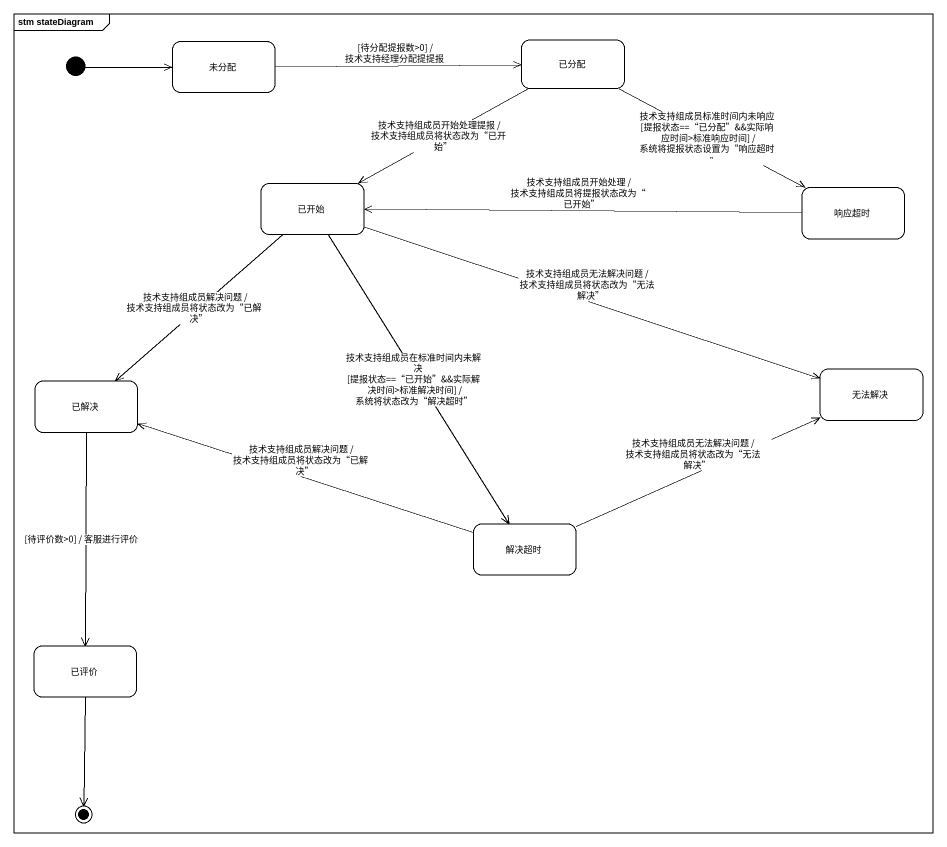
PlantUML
@startuml
mainframe stm stateDiagram
hide empty description
state 未分配
state 已分配
state 已开始
state 响应超时
state 无法解决
state 已解决
state 解决超时
state 已评价
[*] -right-> 未分配
未分配 -right-> 已分配 : [待分配提报数>0] / 技术支持经理分配提提报
已分配 -left-> 已开始 : 技术支持组成员开始处理提报 / 技术支持组成员将状态改为“已开始”
已分配 -right-> 响应超时 : 技术支持组成员标准时间内未响应 [提报状态==“已分配”&&实际响应时间>标准响应时间] / 系统将提报状态设置为“响应超时”
已开始 -right-> 无法解决 : 技术支持组成员无法解决问题 / 技术支持组成员将状态改为“无法解决”
已开始 --> 已解决 : 技术支持组成员解决问题 / 技术支持组成员将状态改为“已解决”
已开始 --> 解决超时 : 技术支持组成员在标准时间内未解决 [提报状态==“已开始”&&实际解决时间>标准解决时间] / 系统将状态改为“解决超时”
响应超时 -left-> 已开始 : 技术支持组成员开始处理 / 技术支持组成员将提报状态改为“已开始”
已解决 --> 已评价 : [待评价数>0] / 客服进行评价
解决超时 -right-> 无法解决 : 技术支持组成员无法解决问题 / 技术支持组成员将状态改为“无法解决”
解决超时 -left-> 已解决 : 技术支持组成员解决问题 / 技术支持组成员将状态改为“已解决”
已评价 --> [*]
@enduml
